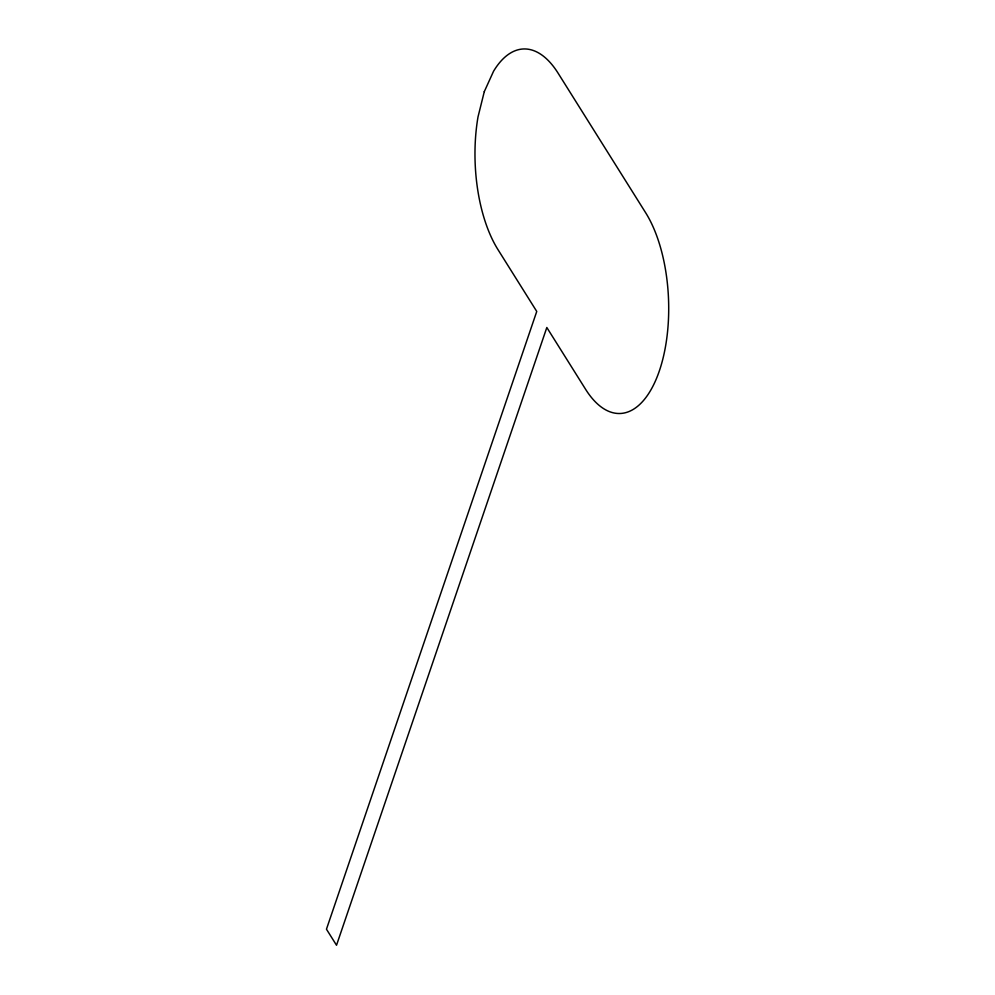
<?xml version="1.0" encoding="UTF-8"?>
<svg xmlns="http://www.w3.org/2000/svg" width="995" height="995" viewBox="0 0 995 995"><rect width="100%" height="100%" fill="white"/><g stroke="black" fill="none" stroke-linecap="round" stroke-linejoin="round"><path stroke-width="1.49" d="M484.291 91.652L478.01 116.912A112.547 52.922 87.7 0 0 498.022 249.695L536.753 311.447L326.459 929.206L336.521 945.25L546.827 327.504L585.57 389.256A112.584 52.934 87.7 0 0 659.386 370.799A112.584 52.934 87.7 0 0 645.655 212.756L558.108 73.195A112.547 52.922 87.7 0 0 493.557 71.242L484.291 91.652"/></g></svg>
